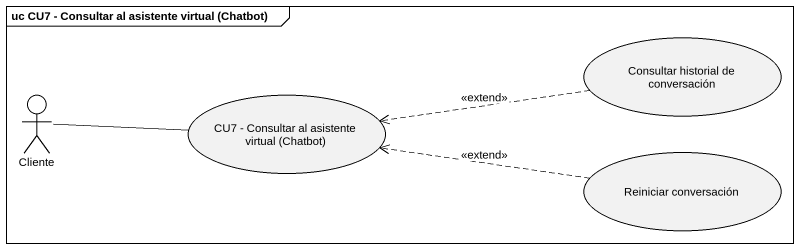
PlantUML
@startuml
mainframe uc CU7 - Consultar al asistente virtual (Chatbot)
usecase "Consultar historial de conversación" as Consultar_historial_de
actor Cliente
usecase "CU7 - Consultar al asistente virtual (Chatbot)" as CU7_Consultar_al_asistente
usecase "Reiniciar conversación" as Reiniciar_conversación
Consultar_historial_de .left.> CU7_Consultar_al_asistente : <<extend>>
Cliente -right- CU7_Consultar_al_asistente
Reiniciar_conversación .left.> CU7_Consultar_al_asistente : <<extend>>
@enduml
